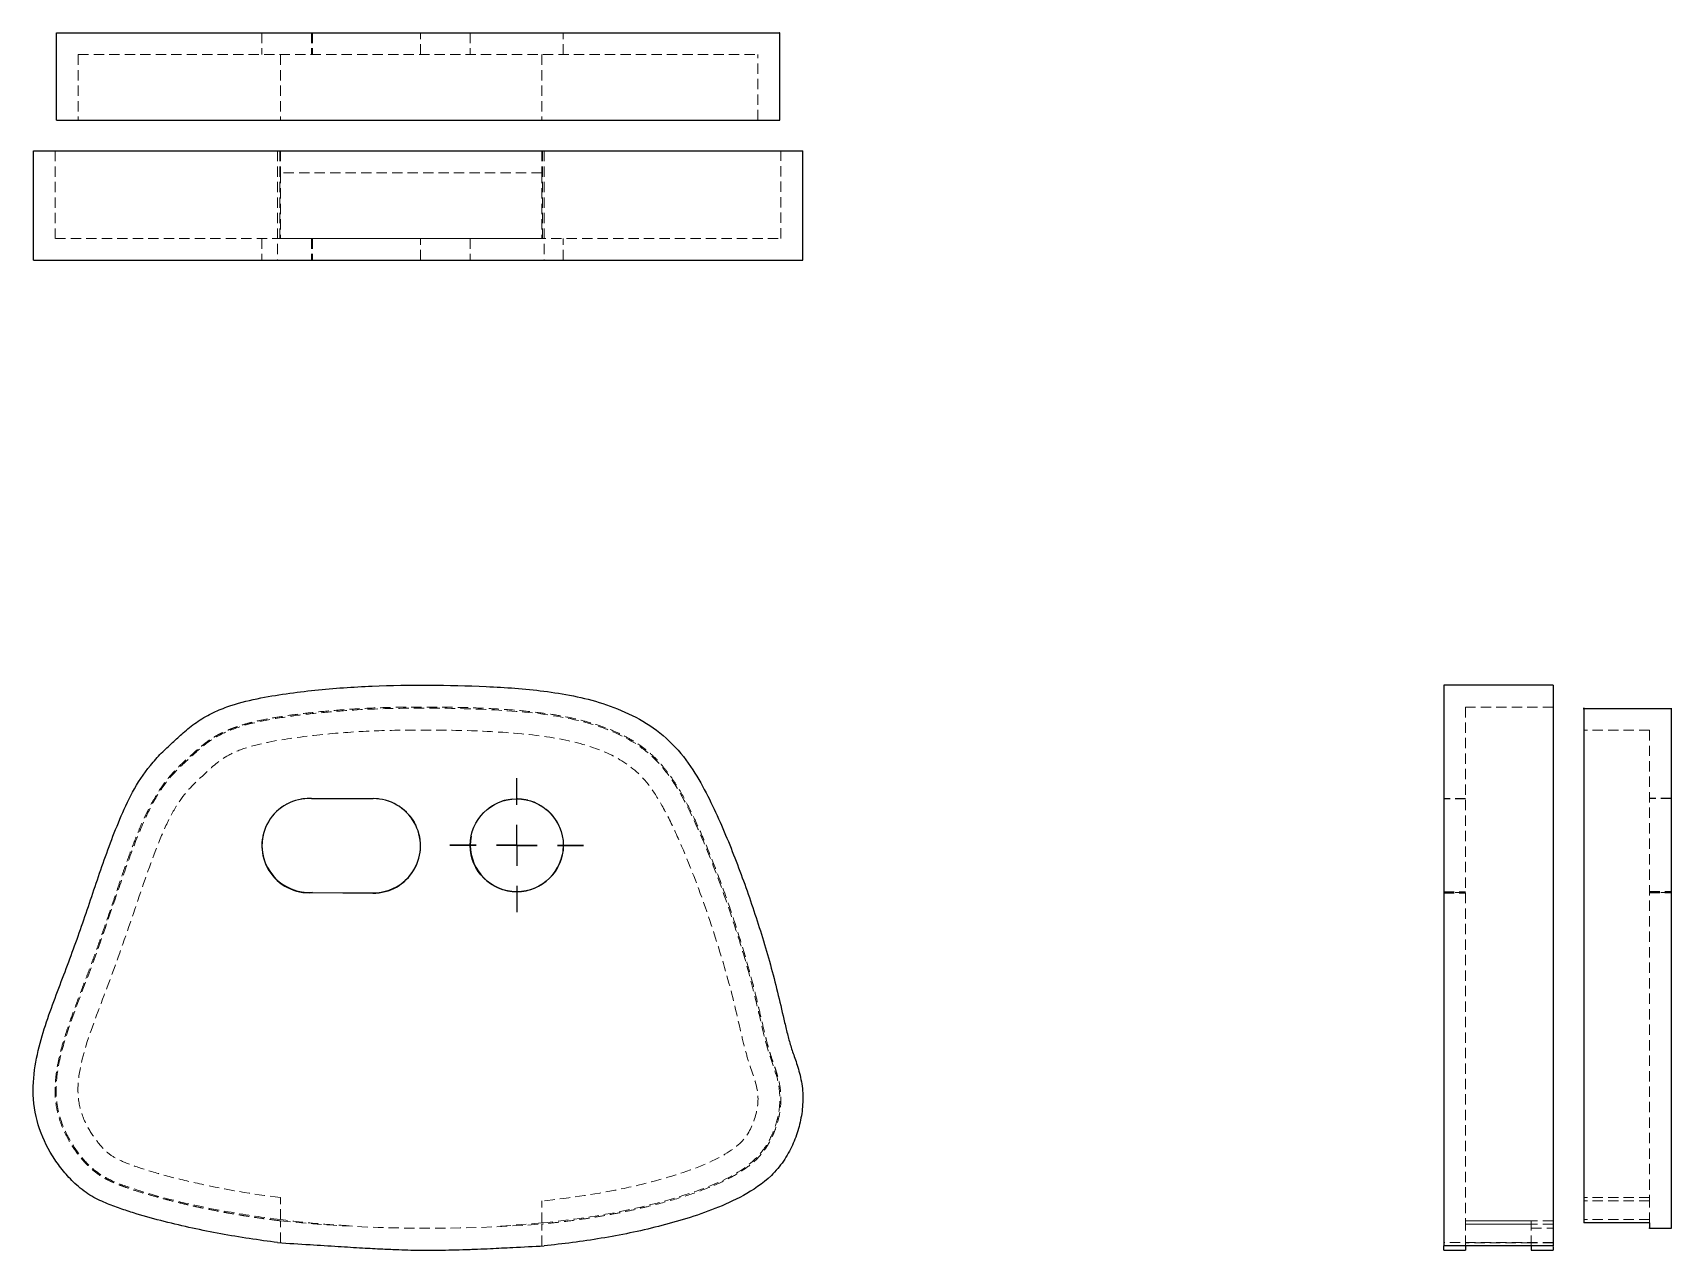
# Model space of a CAD drawing. Header units: millimetres. Extents: x 36 to 237, y 22 to 172.
import ezdxf

# ---------------------------------------------------------------- set-up
doc = ezdxf.new("R2010")
doc.units = ezdxf.units.MM
doc.linetypes.add('HIDDEN', pattern=[1.905, 1.27, -0.635])
doc.layers.add('10', color=7, linetype='Continuous')

# ---------------------------------------------------------------- blocks, each defined once
blk = doc.blocks.new('SW_CENTERMARKSYMBOL_0')
at = {"layer": '10', "color": 0}
for p, q in [((0, 5), (0, 8.22)), ((0, 0), (0, 2.5)), ((-5, 0), (-8.22, 0)), ((0, 0), (-2.5, 0)), ((0, 0), (0, -2.5)), ((0, 0), (2.5, 0)), ((5, 0), (8.22, 0)), ((0, -5), (0, -8.22))]:
    blk.add_line(p, q, dxfattribs=at)
blk = doc.blocks.new('SW_CENTERMARKSYMBOL_1')
at = {"layer": '10', "color": 0}
for p, q in [((0, 5), (0, 8.22)), ((0, 0), (0, 2.5)), ((-5, 0), (-8.22, 0)), ((0, 0), (-2.5, 0)), ((0, 0), (0, -2.5)), ((0, 0), (2.5, 0)), ((5, 0), (8.22, 0)), ((0, -5), (0, -8.22))]:
    blk.add_line(p, q, dxfattribs=at)

msp = doc.modelspace()

# ---------------------------------------------------------------- linework, layer by layer
at = {"color": 7, "linetype": 'Continuous', "lineweight": 25}
for p, q in [((38.46, 172.06), (38.46, 161.3)), ((127.43, 161.3), (127.43, 172.06)), ((35.61, 157.53), (35.61, 144.08)), ((130.27, 144.08), (130.27, 157.53)), ((222.53, 91.84), (209.08, 91.84)), ((237.06, 88.92), (226.3, 88.92)), ((69.83, 77.88), (77.43, 77.88)), ((69.95, 66.33), (77.38, 66.26)), ((69.96, 66.36), (77.39, 66.3)), ((234.37, 25.71), (226.3, 25.71)), ((234.37, 25.08), (237.06, 25.08)), ((222.53, 22.9), (209.08, 22.9)), ((209.08, 22.36), (211.76, 22.36)), ((219.84, 22.88), (211.76, 22.88)), ((222.53, 22.88), (219.84, 22.88)), ((219.84, 22.88), (219.84, 22.36)), ((219.84, 22.36), (222.53, 22.36)), ((222.53, 22.81), (222.53, 22.36))]:
    msp.add_line(p, q, dxfattribs=at)
at = {"color": 7, "linetype": 'HIDDEN', "lineweight": 18}
for p, q in [((63.75, 172.06), (63.75, 169.37)), ((69.84, 172.06), (69.84, 169.37)), ((69.96, 172.06), (69.96, 169.37)), ((83.25, 169.37), (83.25, 172.06)), ((89.37, 172.06), (89.37, 169.37)), ((100.81, 169.37), (100.81, 172.06)), ((41.13, 169.37), (41.13, 161.3)), ((66.01, 169.37), (66.01, 161.3)), ((98.16, 169.37), (98.16, 161.3)), ((124.75, 161.3), (124.75, 169.37)), ((38.3, 157.53), (38.3, 146.77)), ((65.68, 157.53), (65.68, 144.08)), ((65.93, 157.53), (65.93, 146.77)), ((66.01, 157.53), (66.01, 154.84)), ((98.16, 157.53), (98.16, 154.84)), ((98.25, 157.53), (98.25, 146.77)), ((98.45, 157.53), (98.45, 144.08)), ((127.56, 146.77), (127.56, 157.53)), ((66.01, 154.84), (66.01, 146.76)), ((98.16, 154.84), (66.01, 154.84)), ((98.16, 154.84), (98.16, 146.76)), ((63.74, 146.77), (63.74, 144.08)), ((69.83, 146.77), (69.83, 144.08)), ((69.95, 146.77), (69.95, 144.08)), ((83.24, 144.08), (83.24, 146.77)), ((89.37, 146.77), (89.37, 144.08)), ((100.8, 144.08), (100.8, 146.77)), ((222.53, 89.15), (211.77, 89.15)), ((234.37, 86.32), (226.3, 86.32)), ((69.84, 77.92), (77.44, 77.92)), ((211.77, 77.89), (209.08, 77.89)), ((211.77, 77.88), (209.08, 77.88)), ((211.77, 77.88), (209.08, 77.88)), ((211.77, 77.85), (209.08, 77.85)), ((237.06, 77.93), (234.37, 77.93)), ((237.06, 77.92), (234.37, 77.92)), ((237.06, 77.92), (234.37, 77.92)), ((237.06, 77.89), (234.37, 77.89)), ((209.08, 66.42), (211.77, 66.42)), ((211.77, 66.33), (209.08, 66.33)), ((209.08, 66.31), (211.77, 66.31)), ((209.08, 66.26), (211.77, 66.26)), ((234.37, 66.45), (237.06, 66.45)), ((237.06, 66.36), (234.37, 66.36)), ((234.37, 66.35), (237.06, 66.35)), ((234.37, 66.3), (237.06, 66.3)), ((66.01, 26.12), (66.01, 28.82)), ((98.16, 25.71), (98.16, 28.41)), ((234.37, 28.82), (226.3, 28.82)), ((234.37, 28.41), (226.3, 28.41)), ((234.37, 25.71), (234.37, 28.41)), ((65.93, 25.98), (66.01, 25.98)), ((66.01, 23.28), (66.01, 25.98)), ((98.16, 25.71), (93.04, 25.31)), ((98.16, 22.88), (98.16, 25.58)), ((98.16, 25.58), (98.25, 25.58)), ((219.84, 25.98), (211.76, 25.98)), ((219.84, 25.58), (211.76, 25.58)), ((211.76, 22.88), (211.76, 25.58)), ((222.53, 25.98), (211.77, 25.98)), ((222.53, 25.58), (211.77, 25.58)), ((219.84, 25.57), (219.84, 25.98)), ((222.53, 25.98), (219.84, 25.98)), ((222.53, 25.58), (219.84, 25.58)), ((219.84, 22.88), (219.84, 25.57)), ((219.84, 25.05), (222.53, 25.05)), ((234.37, 26.12), (226.3, 26.12)), ((222.53, 23.3), (209.08, 23.3)), ((219.84, 23.28), (211.76, 23.28)), ((222.53, 23.28), (219.84, 23.28))]:
    msp.add_line(p, q, dxfattribs=at)
at = {"color": 7, "linetype": 'HIDDEN', "lineweight": 18, "flags": 128}
msp.add_lwpolyline([(100.69, 71.02), (100.76, 71.39), (100.81, 72.17)], dxfattribs=at)
at = {"color": 7, "linetype": 'Continuous', "lineweight": 25}
msp.add_circle((95.08, 72.14), 5.72, dxfattribs=at)
for centre, radius, start, end in [((69.53, 72.1), 5.79, 86.9703, 274.2171), ((77.43, 72.07), 5.81, 269.4738, 90.0107), ((69.54, 72.14), 5.79, 168.7187, 274.2171), ((95.09, 72.17), 5.72, 168.7209, 348.3577), ((77.44, 72.11), 5.81, 269.4738, 348.3606)]:
    msp.add_arc(centre, radius, start, end, dxfattribs=at)
at = {"color": 7, "linetype": 'HIDDEN', "lineweight": 18}
for centre, radius, start, end in [((69.54, 72.14), 5.79, 86.9703, 168.7187), ((77.44, 72.11), 5.81, 348.3606, 90.0107), ((95.09, 72.17), 5.72, 0, 168.7209), ((84.36, 207.14), 182.09, 264.2175, 274.3466)]:
    msp.add_arc(centre, radius, start, end, dxfattribs=at)
at = {"color": 7, "linetype": 'Continuous', "lineweight": 25}
for points, knots in [([(38.49, 172.06), (38.51, 172.06), (38.55, 172.06), (38.93, 172.06), (39.5, 172.06), (40.21, 172.06), (41.24, 172.06), (42.56, 172.06), (44.31, 172.06), (45.78, 172.06), (47.17, 172.06), (48.17, 172.06), (49.17, 172.06), (50.19, 172.06), (51.43, 172.06), (52.78, 172.06), (54.13, 172.06), (55.34, 172.06), (56.56, 172.06), (57.9, 172.06), (59.36, 172.06), (60.92, 172.06), (62.53, 172.06), (65, 172.06), (68.3, 172.06), (72.45, 172.06), (77.34, 172.06), (82.96, 172.06), (88.89, 172.06), (93.55, 172.06), (96.94, 172.06), (99.48, 172.06), (101.99, 172.06), (104.5, 172.06), (106.96, 172.06), (108.96, 172.06), (110.49, 172.06), (111.6, 172.06), (112.63, 172.06), (113.57, 172.06), (114.42, 172.06), (114.93, 172.06), (115.18, 172.06)], [0, 0, 0, 0, 0.01182, 0.031988, 0.05221, 0.072489, 0.092735, 0.133709, 0.174679, 0.232946, 0.262084, 0.291218, 0.312824, 0.334419, 0.356667, 0.378899, 0.393776, 0.408664, 0.423741, 0.438786, 0.453772, 0.46878, 0.484321, 0.499869, 0.538077, 0.576325, 0.614565, 0.672706, 0.730853, 0.777583, 0.80102, 0.824453, 0.847883, 0.871302, 0.895516, 0.919707, 0.932711, 0.945713, 0.95922, 0.972732, 0.986336, 1, 1, 1, 1]), ([(115.18, 172.06), (115.57, 172.06), (116.36, 172.06), (117.74, 172.06), (119.31, 172.06), (121.01, 172.06), (122.56, 172.06), (123.91, 172.06), (124.89, 172.06), (125.61, 172.06), (126.22, 172.06), (126.87, 172.06), (127.27, 172.06), (127.48, 172.06), (127.42, 172.06), (127.41, 172.06)], [0, 0, 0, 0, 0.061904, 0.123829, 0.248432, 0.372118, 0.495805, 0.620161, 0.744536, 0.806409, 0.868222, 0.909712, 0.951179, 0.992285, 1, 1, 1, 1]), ([(38.49, 161.3), (38.51, 161.3), (38.56, 161.3), (38.95, 161.3), (39.53, 161.3), (40.25, 161.3), (41.3, 161.3), (42.64, 161.3), (44.37, 161.3), (45.82, 161.3), (47.16, 161.3), (48.13, 161.3), (49.1, 161.3), (50.08, 161.3), (51.26, 161.3), (52.55, 161.3), (53.87, 161.3), (55.08, 161.3), (56.29, 161.3), (57.59, 161.3), (59.04, 161.3), (60.59, 161.3), (62.2, 161.3), (64.59, 161.3), (67.74, 161.3), (71.65, 161.3), (76.25, 161.3), (81.54, 161.3), (87.67, 161.3), (92.87, 161.3), (97.15, 161.3), (99.87, 161.3), (102.09, 161.3), (103.83, 161.3), (105.55, 161.3), (107.09, 161.3), (108.43, 161.3), (109.61, 161.3), (110.73, 161.3), (111.77, 161.3), (112.72, 161.3), (113.58, 161.3), (114.36, 161.3), (115.35, 161.3), (116.47, 161.3), (118.1, 161.3), (119.91, 161.3), (121.85, 161.3), (123.57, 161.3), (124.74, 161.3), (125.61, 161.3), (126.34, 161.3), (127.15, 161.3), (127.42, 161.3), (127.43, 161.3), (127.43, 161.3)], [0, 0, 0, 0, 0.008805, 0.023799, 0.038833, 0.05391, 0.068963, 0.09941, 0.129854, 0.171141, 0.191788, 0.212432, 0.227878, 0.243317, 0.259171, 0.275009, 0.285922, 0.296844, 0.307893, 0.31892, 0.329916, 0.340928, 0.352386, 0.36385, 0.390213, 0.416604, 0.442991, 0.483098, 0.523211, 0.566317, 0.587968, 0.609612, 0.621577, 0.63354, 0.645675, 0.657806, 0.666808, 0.675806, 0.685044, 0.694282, 0.703299, 0.712319, 0.721557, 0.730797, 0.750507, 0.770227, 0.80997, 0.849338, 0.888702, 0.928242, 0.948025, 0.967785, 0.980844, 0.994099, 1, 1, 1, 1]), ([(35.64, 157.53), (35.65, 157.53), (35.68, 157.53), (35.79, 157.53), (35.87, 157.53), (35.97, 157.53), (36.09, 157.53), (36.22, 157.53), (36.42, 157.53), (36.72, 157.53), (37.17, 157.53), (37.73, 157.53), (38.4, 157.53), (39.04, 157.53), (39.56, 157.53), (39.94, 157.53), (40.28, 157.53), (40.59, 157.53), (40.87, 157.53), (41.11, 157.53), (41.57, 157.53), (42.25, 157.53), (43.16, 157.53), (43.85, 157.53), (44.41, 157.53), (44.78, 157.53), (45.16, 157.53), (45.55, 157.53), (45.95, 157.53), (46.44, 157.53), (47.03, 157.53), (47.76, 157.53), (48.5, 157.53), (49.26, 157.53), (50.01, 157.53), (50.8, 157.53), (51.67, 157.53), (52.67, 157.53), (53.7, 157.53), (54.65, 157.53), (55.5, 157.53), (56.32, 157.53), (57.17, 157.53), (58.08, 157.53), (59.06, 157.53), (60.1, 157.53), (61.2, 157.53), (62.39, 157.53), (63.68, 157.53), (65.11, 157.53), (66.66, 157.53), (68.3, 157.53), (69.89, 157.53), (71.42, 157.53), (72.88, 157.53), (74.4, 157.53), (75.98, 157.53), (77.61, 157.53), (79.27, 157.53), (80.96, 157.53), (82.69, 157.53), (84.95, 157.53), (87.65, 157.53), (90.7, 157.53), (93.22, 157.53), (95.27, 157.53), (96.51, 157.53), (97.31, 157.53), (97.71, 157.53), (98.1, 157.53), (98.48, 157.53), (98.86, 157.53), (100.07, 157.53), (102.03, 157.53), (104.67, 157.53), (106.9, 157.53), (108.75, 157.53), (110.27, 157.53), (111.66, 157.53), (112.78, 157.53), (113.66, 157.53), (114.37, 157.53), (115.05, 157.53), (115.72, 157.53), (116.37, 157.53), (117, 157.53), (117.66, 157.53), (118.37, 157.53), (119.13, 157.53), (119.91, 157.53), (120.66, 157.53), (121.36, 157.53), (122.02, 157.53), (122.72, 157.53), (123.48, 157.53), (124.27, 157.53), (125.02, 157.53), (125.66, 157.53), (126.19, 157.53), (126.62, 157.53), (127.03, 157.53), (127.46, 157.53), (127.81, 157.53), (128.1, 157.53), (128.27, 157.53), (128.43, 157.53), (128.6, 157.53), (128.81, 157.53), (129.06, 157.53), (129.32, 157.53), (129.59, 157.53), (129.81, 157.53), (129.98, 157.53), (130.13, 157.53), (130.22, 157.53), (130.28, 157.53), (130.26, 157.53), (130.25, 157.53)], [0, 0, 0, 0, 0.010641, 0.014203, 0.017849, 0.021581, 0.025401, 0.029313, 0.033316, 0.041268, 0.050734, 0.06172, 0.074231, 0.088144, 0.095531, 0.102346, 0.10859, 0.114262, 0.119362, 0.123892, 0.12785, 0.145504, 0.163157, 0.181067, 0.188217, 0.195258, 0.202191, 0.209019, 0.215742, 0.222361, 0.233162, 0.243266, 0.252698, 0.261487, 0.26967, 0.276229, 0.284121, 0.29336, 0.302672, 0.310572, 0.317075, 0.323045, 0.329226, 0.335645, 0.342323, 0.349283, 0.356541, 0.364114, 0.372565, 0.381742, 0.391652, 0.402301, 0.413056, 0.422168, 0.431459, 0.440932, 0.451053, 0.461376, 0.471903, 0.482636, 0.493576, 0.504725, 0.525546, 0.544834, 0.562599, 0.573493, 0.583731, 0.586305, 0.588834, 0.591318, 0.593758, 0.596153, 0.598505, 0.616898, 0.634042, 0.650032, 0.661337, 0.672115, 0.682432, 0.692366, 0.698491, 0.704789, 0.71128, 0.717984, 0.724917, 0.732094, 0.73953, 0.749358, 0.760118, 0.771822, 0.784478, 0.795914, 0.80703, 0.818188, 0.833602, 0.849103, 0.864696, 0.880387, 0.890663, 0.901078, 0.911633, 0.92233, 0.935425, 0.941481, 0.946244, 0.949715, 0.953689, 0.958862, 0.964033, 0.969205, 0.97438, 0.978314, 0.983287, 0.988579, 0.993298, 0.997899, 1, 1, 1, 1]), ([(35.64, 144.08), (35.65, 144.08), (35.67, 144.08), (35.92, 144.08), (36.24, 144.08), (36.54, 144.08), (36.74, 144.08), (36.97, 144.08), (37.23, 144.08), (37.52, 144.08), (37.85, 144.08), (38.26, 144.08), (38.79, 144.08), (39.38, 144.08), (39.94, 144.08), (40.42, 144.08), (40.8, 144.08), (41.1, 144.08), (41.33, 144.08), (41.51, 144.08), (41.69, 144.08), (41.88, 144.08), (42.06, 144.08), (42.24, 144.08), (42.42, 144.08), (42.87, 144.08), (43.44, 144.08), (44.11, 144.08), (44.61, 144.08), (45.11, 144.08), (45.69, 144.08), (46.46, 144.08), (47.49, 144.08), (48.71, 144.08), (49.86, 144.08), (50.98, 144.08), (52.08, 144.08), (53.28, 144.08), (54.44, 144.08), (55.53, 144.08), (56.66, 144.08), (57.91, 144.08), (59.27, 144.08), (60.76, 144.08), (62.09, 144.08), (63.24, 144.08), (64.17, 144.08), (65.16, 144.08), (66.2, 144.08), (67.3, 144.08), (68.45, 144.08), (69.66, 144.08), (70.92, 144.08), (72.21, 144.08), (73.52, 144.08), (74.86, 144.08), (76.22, 144.08), (78.25, 144.08), (81, 144.08), (84.11, 144.08), (86.89, 144.08), (89.24, 144.08), (91.46, 144.08), (93.54, 144.08), (95.48, 144.08), (97.26, 144.08), (99.1, 144.08), (101.07, 144.08), (103.18, 144.08), (105.21, 144.08), (107.25, 144.08), (109.26, 144.08), (111.21, 144.08), (112.85, 144.08), (114.22, 144.08), (115.42, 144.08), (116.56, 144.08), (117.44, 144.08), (118.12, 144.08), (118.65, 144.08), (119.18, 144.08), (119.72, 144.08), (120.27, 144.08), (120.87, 144.08), (121.51, 144.08), (122.18, 144.08), (122.82, 144.08), (123.45, 144.08), (124.05, 144.08), (124.64, 144.08), (125.2, 144.08), (125.83, 144.08), (126.52, 144.08), (127.1, 144.08), (127.53, 144.08), (127.82, 144.08), (128.11, 144.08), (128.38, 144.08), (128.67, 144.08), (129.05, 144.08), (129.51, 144.08), (129.91, 144.08), (130.16, 144.08), (130.29, 144.08), (130.26, 144.08), (130.25, 144.08)], [0, 0, 0, 0, 0.007805, 0.020054, 0.033312, 0.03739, 0.041899, 0.046842, 0.052219, 0.058031, 0.06428, 0.070965, 0.080938, 0.092619, 0.102748, 0.111327, 0.118418, 0.123926, 0.127852, 0.131411, 0.13497, 0.13853, 0.142089, 0.145648, 0.149207, 0.152766, 0.172342, 0.182234, 0.192062, 0.201167, 0.20955, 0.22292, 0.24032, 0.255856, 0.269664, 0.277707, 0.287657, 0.29912, 0.309113, 0.31707, 0.325494, 0.334347, 0.343698, 0.353602, 0.364106, 0.369784, 0.375795, 0.382141, 0.388823, 0.395844, 0.403206, 0.410908, 0.418966, 0.427164, 0.435504, 0.443988, 0.452615, 0.461387, 0.482645, 0.504725, 0.520493, 0.535397, 0.549437, 0.562619, 0.574947, 0.586424, 0.596474, 0.610145, 0.624197, 0.637485, 0.650061, 0.66501, 0.679057, 0.692372, 0.703212, 0.714621, 0.726698, 0.739529, 0.746265, 0.753445, 0.761073, 0.769153, 0.777689, 0.786683, 0.798237, 0.809833, 0.821472, 0.833157, 0.844889, 0.856672, 0.868506, 0.880395, 0.898484, 0.916983, 0.924365, 0.933688, 0.942265, 0.948309, 0.955815, 0.96341, 0.972037, 0.981009, 0.989671, 0.997899, 1, 1, 1, 1]), ([(65.68, 23.3), (63.39, 23.59), (59.82, 24.13), (55.2, 25.05), (51.74, 25.86), (48.86, 26.65), (46.53, 27.4), (44.78, 28.04), (42.86, 28.89), (40.86, 30.35), (39.48, 31.87), (37.83, 34.05), (36.22, 37.17), (35.42, 41.48), (35.86, 45.58), (37.13, 50.37), (39.27, 55.85), (41.6, 62.15), (43.39, 67.61), (44.94, 72.01), (46.23, 75.34), (47.74, 78.69), (49.54, 81.48), (51.37, 83.51), (52.77, 84.8), (54.01, 85.95), (55.66, 87.3), (57.54, 88.41), (60.1, 89.46), (63.15, 90.22), (66.75, 90.82), (71.43, 91.37), (77.31, 91.79), (84.31, 91.87), (91.33, 91.73), (98.39, 91.23), (104.47, 90.14), (109.31, 88.22), (112.76, 86.13), (115.72, 83.09), (117.78, 79.8), (119.38, 76.61), (121.26, 72.34), (123.31, 66.96), (125.11, 61.5), (126.41, 57.05), (127.26, 53.68), (127.9, 50.9), (128.41, 48.74), (128.8, 47.3), (129.34, 45.83), (129.96, 43.93), (130.33, 41.7), (130.22, 39.4), (129.77, 37.29), (129.04, 35.26), (127.95, 33.28), (125.91, 30.9), (122.93, 28.96), (119.46, 27.42), (115.99, 26.22), (111.35, 24.93), (105.49, 23.73), (100.73, 23.13), (98.45, 22.9)], [0.03946154, 0.03946154, 0.03946154, 0.03946154, 0.04197568, 0.04323276, 0.04448983, 0.0457469, 0.04637544, 0.04700397, 0.04763251, 0.04826105, 0.04888958, 0.04951812, 0.05077519, 0.05203226, 0.05328934, 0.05454641, 0.05706055, 0.0595747, 0.06208884, 0.06334592, 0.06460299, 0.06586006, 0.06711713, 0.06774567, 0.0683742, 0.06900274, 0.06963128, 0.07025981, 0.07088835, 0.07214542, 0.07340249, 0.07465957, 0.07717371, 0.07968786, 0.082202, 0.08471615, 0.08723029, 0.08848736, 0.08974444, 0.09100151, 0.09225858, 0.09351565, 0.09477273, 0.09728687, 0.09980101, 0.10105809, 0.10231516, 0.10357223, 0.10420077, 0.1048293, 0.10545784, 0.10608638, 0.10671491, 0.10734345, 0.10797199, 0.10860052, 0.10922906, 0.10985759, 0.11111467, 0.11237174, 0.11362881, 0.11488588, 0.11740003, 0.11991417, 0.11991417, 0.11991417, 0.11991417]), ([(209.08, 91.83), (209.08, 91.84), (209.08, 91.84), (209.08, 91.81), (209.08, 91.76), (209.08, 91.67), (209.08, 91.56), (209.08, 91.41), (209.08, 91.24), (209.08, 91.02), (209.08, 90.71), (209.08, 90.27), (209.08, 89.72), (209.08, 89.03), (209.08, 88.16), (209.08, 87.07), (209.08, 85.89), (209.08, 84.61), (209.08, 83.26), (209.08, 81.71), (209.08, 80.3), (209.08, 79.07), (209.08, 78.06), (209.08, 76.98), (209.08, 75.82), (209.08, 74.59), (209.08, 73.18), (209.08, 71.61), (209.08, 69.9), (209.08, 68.18), (209.08, 66.45), (209.08, 64.69), (209.08, 62.93), (209.08, 61.14), (209.08, 59.03), (209.08, 56.57), (209.08, 54.33), (209.08, 52.53), (209.08, 51.23), (209.08, 50), (209.08, 48.87), (209.08, 47.79), (209.08, 46.6), (209.08, 45.35), (209.08, 44.03), (209.08, 42.69), (209.08, 41.2), (209.08, 39.53), (209.08, 37.69), (209.08, 35.88), (209.08, 34.19), (209.08, 32.68), (209.08, 31.58), (209.08, 30.78), (209.08, 30.22), (209.08, 29.66), (209.08, 29.13), (209.08, 28.6), (209.08, 27.91), (209.08, 27.08), (209.08, 26.18), (209.08, 25.58), (209.08, 25.2), (209.08, 25.03), (209.08, 24.87), (209.08, 24.71), (209.08, 24.55), (209.08, 24.21), (209.08, 23.76), (209.08, 23.26), (209.08, 23.02), (209.08, 22.9)], [0, 0, 0, 0, 0.005662, 0.026584, 0.046359, 0.064988, 0.082479, 0.098835, 0.114064, 0.127398, 0.145538, 0.164182, 0.181814, 0.1985, 0.218335, 0.236974, 0.254641, 0.269023, 0.28416, 0.300185, 0.31721, 0.326147, 0.335674, 0.345795, 0.356517, 0.367843, 0.379776, 0.395107, 0.410492, 0.425936, 0.441439, 0.457006, 0.47264, 0.488342, 0.504117, 0.528118, 0.552663, 0.562458, 0.574829, 0.586209, 0.594228, 0.604188, 0.614264, 0.625711, 0.637617, 0.649108, 0.660026, 0.675092, 0.691065, 0.707266, 0.722787, 0.737939, 0.753055, 0.760516, 0.76842, 0.776798, 0.785677, 0.79508, 0.805026, 0.826609, 0.85053, 0.876866, 0.882842, 0.888867, 0.89494, 0.901062, 0.907234, 0.913456, 0.943473, 0.971258, 1, 1, 1, 1]), ([(222.53, 91.84), (222.53, 91.84), (222.53, 91.84), (222.53, 91.8), (222.53, 91.71), (222.53, 91.58), (222.53, 91.43), (222.53, 91.31), (222.53, 91.23), (222.53, 91.18), (222.53, 91.14), (222.53, 91.09), (222.53, 91.04), (222.53, 90.87), (222.53, 90.54), (222.53, 89.9), (222.53, 89.17), (222.53, 88.39), (222.53, 87.61), (222.53, 86.75), (222.53, 85.92), (222.53, 85.14), (222.53, 84.43), (222.53, 83.67), (222.53, 82.84), (222.53, 81.96), (222.53, 81.01), (222.53, 79.91), (222.53, 78.61), (222.53, 77.09), (222.53, 75.42), (222.53, 73.68), (222.53, 71.97), (222.53, 70.32), (222.53, 68.46), (222.53, 66.38), (222.53, 64.06), (222.53, 61.71), (222.53, 59.62), (222.53, 57.78), (222.53, 56.19), (222.53, 54.57), (222.53, 52.81), (222.53, 51.28), (222.53, 50.06), (222.53, 49.32), (222.53, 48.7), (222.53, 48.06), (222.53, 47.33), (222.53, 46.55), (222.53, 45.78), (222.53, 45.08), (222.53, 44.37), (222.53, 43.64), (222.53, 42.86), (222.53, 42.1), (222.53, 41.01), (222.53, 39.53), (222.53, 37.69), (222.53, 35.88), (222.53, 34.52), (222.53, 33.58), (222.53, 32.99), (222.53, 32.43), (222.53, 31.89), (222.53, 31.12), (222.53, 30.16), (222.53, 29.07), (222.53, 28.11), (222.53, 27.25), (222.53, 26.69), (222.53, 26.32), (222.53, 26.12), (222.53, 25.93), (222.53, 25.74), (222.53, 25.56), (222.53, 25.05), (222.53, 24.29), (222.53, 23.46), (222.53, 23.09), (222.53, 22.9)], [0, 0, 0, 0, 0.0056619, 0.0332881, 0.0588818, 0.0824529, 0.0969083, 0.1104929, 0.1139076, 0.1172631, 0.1205594, 0.1237968, 0.1269752, 0.130095, 0.1545, 0.1772486, 0.1984649, 0.2134649, 0.2277657, 0.2414559, 0.2546368, 0.262764, 0.2711205, 0.2797336, 0.2886281, 0.2978269, 0.3073505, 0.3172172, 0.3302581, 0.344535, 0.360064, 0.3768573, 0.3920311, 0.406781, 0.4215861, 0.4420379, 0.4626058, 0.4832962, 0.5041156, 0.5177509, 0.5315698, 0.5455748, 0.5597682, 0.577144, 0.5851789, 0.5914989, 0.5961043, 0.6013772, 0.6082412, 0.6151029, 0.6219654, 0.6288321, 0.6340518, 0.6406506, 0.6476719, 0.6539339, 0.6600389, 0.6750822, 0.6910759, 0.7072605, 0.7227759, 0.7288679, 0.7349235, 0.7409641, 0.7470113, 0.7530867, 0.7684296, 0.7856716, 0.8050135, 0.8229901, 0.8426111, 0.8480283, 0.8535623, 0.8592139, 0.8649836, 0.870872, 0.8768798, 0.9158148, 0.9568192, 1, 1, 1, 1]), ([(226.3, 88.89), (226.3, 88.94), (226.3, 89.07), (226.3, 89), (226.3, 88.8), (226.3, 88.43), (226.3, 88.06), (226.3, 87.63), (226.3, 87.2), (226.3, 86.66), (226.3, 86.04), (226.3, 85.39), (226.3, 84.72), (226.3, 83.94), (226.3, 83.05), (226.3, 82.08), (226.3, 81.03), (226.3, 79.91), (226.3, 78.29), (226.3, 76.15), (226.3, 72.57), (226.3, 68.01), (226.3, 62.45), (226.3, 56.84), (226.3, 52.07), (226.3, 48.24), (226.3, 45.73), (226.3, 43.59), (226.3, 41.97), (226.3, 40.66), (226.3, 39.67), (226.3, 38.68), (226.3, 37.46), (226.3, 36.04), (226.3, 34.55), (226.3, 33.27), (226.3, 32.14), (226.3, 31.16), (226.3, 30.29), (226.3, 29.53), (226.3, 28.65), (226.3, 27.72), (226.3, 26.86), (226.3, 26.18), (226.3, 25.86), (226.3, 25.71)], [0, 0, 0, 0, 0.0307405, 0.0821186, 0.137329, 0.1650608, 0.1927829, 0.2081079, 0.2234302, 0.2389727, 0.254511, 0.2660402, 0.2775658, 0.2893981, 0.3012297, 0.3127797, 0.3243322, 0.336164, 0.3479998, 0.373244, 0.3985018, 0.4494062, 0.4998289, 0.5502476, 0.6008908, 0.6262298, 0.6515393, 0.6682653, 0.6852421, 0.6936525, 0.7020604, 0.7107998, 0.7195439, 0.73457, 0.7500415, 0.7645789, 0.7795169, 0.7978299, 0.8161718, 0.8349474, 0.8537264, 0.8900998, 0.92648, 0.9632385, 1, 1, 1, 1]), ([(237.06, 88.9), (237.06, 88.95), (237.06, 89.08), (237.06, 88.97), (237.06, 88.75), (237.06, 88.44), (237.06, 88.12), (237.06, 87.66), (237.06, 87.03), (237.06, 86.14), (237.06, 85.13), (237.06, 84.12), (237.06, 83.21), (237.06, 82.18), (237.06, 81.04), (237.06, 79.82), (237.06, 78.97), (237.06, 78.54)], [0, 0, 0, 0, 0.122644, 0.278514, 0.403781, 0.466607, 0.529422, 0.592231, 0.655008, 0.719918, 0.784763, 0.819622, 0.854475, 0.890685, 0.926904, 0.963371, 1, 1, 1, 1]), ([(237.06, 78.54), (237.06, 77.82), (237.06, 76.37), (237.06, 73.37), (237.06, 69.56), (237.06, 64.91), (237.06, 60.22), (237.06, 55.46), (237.06, 51.44), (237.06, 48.23), (237.06, 46.12), (237.06, 44.3), (237.06, 42.71), (237.06, 41.01), (237.06, 39.22), (237.06, 37.45), (237.06, 35.72), (237.06, 34.25), (237.06, 33.03), (237.06, 31.92), (237.06, 30.91), (237.06, 30), (237.06, 29.2), (237.06, 28.34), (237.06, 27.48), (237.06, 26.7), (237.06, 26.09), (237.06, 25.59), (237.06, 25.21), (237.06, 25.05), (237.06, 25), (237.06, 25.08), (237.06, 25.08)], [0, 0, 0, 0, 0.0266, 0.053209, 0.10675, 0.159898, 0.213046, 0.266481, 0.319924, 0.346511, 0.373072, 0.3909, 0.408718, 0.426381, 0.445955, 0.466182, 0.485733, 0.505977, 0.523656, 0.541761, 0.56727, 0.592824, 0.61896, 0.645098, 0.688688, 0.732329, 0.775995, 0.819619, 0.879167, 0.938742, 0.998301, 1, 1, 1, 1]), ([(234.37, 25.71), (234.37, 25.55), (234.37, 25.24), (234.37, 25.06), (234.37, 25.01), (234.37, 25.08), (234.37, 25.09)], [0, 0, 0, 0, 0.313178, 0.62638, 0.941292, 1, 1, 1, 1]), ([(65.68, 23.3), (67.01, 23.21), (69.49, 23.05), (72.97, 22.83), (75.95, 22.65), (78.43, 22.52), (80.41, 22.43), (82.05, 22.37), (83.55, 22.36), (85.1, 22.36), (86.74, 22.39), (88.47, 22.43), (90.18, 22.49), (92.23, 22.58), (94.96, 22.72), (97.16, 22.83), (98.45, 22.9)], [0, 0, 0, 0, 0.12148, 0.227701, 0.318663, 0.394368, 0.454821, 0.500029, 0.54471, 0.592033, 0.642005, 0.694632, 0.74992, 0.798518, 0.881878, 1, 1, 1, 1]), ([(209.08, 22.37), (209.08, 22.37), (209.08, 22.38), (209.08, 22.42), (209.08, 22.44), (209.08, 22.45), (209.08, 22.46), (209.08, 22.47), (209.08, 22.48), (209.08, 22.5), (209.08, 22.53), (209.08, 22.57), (209.08, 22.63), (209.08, 22.71), (209.08, 22.8), (209.08, 22.86), (209.08, 22.9)], [0, 0, 0, 0, 0.13637, 0.287801, 0.308333, 0.329027, 0.349883, 0.370902, 0.392084, 0.413428, 0.460231, 0.527417, 0.614986, 0.72294, 0.851278, 1, 1, 1, 1]), ([(211.76, 22.88), (211.76, 22.85), (211.76, 22.78), (211.76, 22.7), (211.76, 22.63), (211.76, 22.57), (211.76, 22.53), (211.76, 22.5), (211.76, 22.48), (211.76, 22.46), (211.76, 22.44), (211.76, 22.43), (211.76, 22.41), (211.76, 22.4), (211.76, 22.39), (211.76, 22.37), (211.76, 22.37), (211.76, 22.36), (211.76, 22.36), (211.76, 22.36)], [0, 0, 0, 0, 0.145922, 0.272645, 0.380169, 0.463801, 0.530441, 0.580089, 0.608708, 0.648989, 0.688688, 0.727808, 0.766348, 0.804309, 0.854242, 0.903137, 0.950996, 0.997819, 1, 1, 1, 1])]:
    msp.add_open_spline(points, degree=3, knots=knots, dxfattribs=at)
at = {"color": 7, "linetype": 'HIDDEN', "lineweight": 18}
for points, knots in [([(41.17, 169.37), (41.16, 169.37), (41.16, 169.37), (41.43, 169.37), (41.86, 169.37), (42.5, 169.37), (43.33, 169.37), (44.93, 169.37), (46.99, 169.37), (48.89, 169.37), (50.35, 169.37), (51.21, 169.37), (52.05, 169.37), (52.87, 169.37), (53.77, 169.37), (54.73, 169.37), (56.04, 169.37), (57.32, 169.37), (58.58, 169.37), (59.46, 169.37), (60.41, 169.37), (61.72, 169.37), (63.41, 169.37), (65.45, 169.37), (67.87, 169.37), (70.66, 169.37), (73.97, 169.37), (77.41, 169.37), (82.2, 169.37), (87.7, 169.37), (92.95, 169.37), (96.76, 169.37), (99.7, 169.37), (102.2, 169.37), (104.25, 169.37), (105.96, 169.37), (107.46, 169.37), (108.74, 169.37), (109.65, 169.37), (110.47, 169.37), (111.47, 169.37), (112.69, 169.37), (114.06, 169.37), (115.36, 169.37), (116.76, 169.37), (118.26, 169.37), (119.76, 169.37), (121.09, 169.37), (122.03, 169.37), (122.71, 169.37), (123.19, 169.37), (123.75, 169.37), (124.28, 169.37), (124.64, 169.37), (124.8, 169.37), (124.75, 169.37), (124.75, 169.37)], [0, 0, 0, 0, 0.005808, 0.018708, 0.031649, 0.044586, 0.064417, 0.084252, 0.138999, 0.193769, 0.212625, 0.231478, 0.244227, 0.25698, 0.269694, 0.279574, 0.289459, 0.309503, 0.316839, 0.32417, 0.3318, 0.339436, 0.354198, 0.368999, 0.383799, 0.406383, 0.42897, 0.45444, 0.479911, 0.530987, 0.571572, 0.591947, 0.612315, 0.634867, 0.646278, 0.657686, 0.673696, 0.681901, 0.690102, 0.698133, 0.706167, 0.722668, 0.745174, 0.767724, 0.790273, 0.824575, 0.858879, 0.89184, 0.924802, 0.941273, 0.957738, 0.968755, 0.979776, 0.99076, 0.999852, 1, 1, 1, 1]), ([(38.34, 146.77), (38.35, 146.77), (38.39, 146.77), (38.88, 146.77), (39.55, 146.77), (40.41, 146.77), (41.36, 146.77), (42.38, 146.77), (43.31, 146.77), (44.15, 146.77), (44.96, 146.77), (45.8, 146.77), (46.45, 146.77), (46.94, 146.77), (47.24, 146.77), (47.55, 146.77), (47.85, 146.77), (48.15, 146.77), (48.45, 146.77), (48.98, 146.77), (49.76, 146.77), (50.89, 146.77), (51.88, 146.77), (52.72, 146.77), (53.4, 146.77), (54.19, 146.77), (55.06, 146.77), (55.91, 146.77), (56.63, 146.77), (57.25, 146.77), (57.87, 146.77), (58.53, 146.77), (59.26, 146.77), (60.04, 146.77), (60.88, 146.77), (61.77, 146.77), (62.72, 146.77), (63.99, 146.77), (65.66, 146.77), (67.78, 146.77), (69.62, 146.77), (71.07, 146.77), (72.03, 146.77), (72.98, 146.77), (73.94, 146.77), (75.17, 146.77), (76.7, 146.77), (78.53, 146.77), (80.41, 146.77), (82.34, 146.77), (84.65, 146.77), (87.24, 146.77), (90.04, 146.77), (92.08, 146.77), (93.43, 146.77), (94.15, 146.77), (94.85, 146.77), (95.53, 146.77), (96.19, 146.77), (96.84, 146.77), (97.47, 146.77), (98.79, 146.77), (100.75, 146.77), (103.25, 146.77), (105.36, 146.77), (107.1, 146.77), (108.53, 146.77), (109.83, 146.77), (110.86, 146.77), (111.68, 146.77), (112.34, 146.77), (112.98, 146.77), (113.6, 146.77), (114.21, 146.77), (114.8, 146.77), (115.41, 146.77), (116.05, 146.77), (116.74, 146.77), (117.45, 146.77), (118.13, 146.77), (118.77, 146.77), (119.36, 146.77), (120, 146.77), (120.69, 146.77), (121.43, 146.77), (122.15, 146.77), (122.99, 146.77), (123.59, 146.77), (123.98, 146.77), (124.07, 146.77), (124.17, 146.77), (124.26, 146.77), (124.35, 146.77), (124.45, 146.77), (124.54, 146.77), (124.62, 146.77), (124.72, 146.77), (124.84, 146.77), (125, 146.77), (125.2, 146.77), (125.41, 146.77), (125.61, 146.77), (125.76, 146.77), (125.89, 146.77), (126.02, 146.77), (126.13, 146.77), (126.23, 146.77), (126.33, 146.77), (126.47, 146.77), (126.66, 146.77), (126.86, 146.77), (127.04, 146.77), (127.18, 146.77), (127.41, 146.77), (127.58, 146.77), (127.55, 146.77), (127.55, 146.77)], [0, 0, 0, 0, 0.011565, 0.02931, 0.046524, 0.061356, 0.08112, 0.101307, 0.11883, 0.134881, 0.152095, 0.16931, 0.187093, 0.193321, 0.199379, 0.205269, 0.21099, 0.216545, 0.221933, 0.227154, 0.244416, 0.259733, 0.273237, 0.279054, 0.285575, 0.292813, 0.301299, 0.30924, 0.31552, 0.320147, 0.324988, 0.330078, 0.335437, 0.341082, 0.347028, 0.353286, 0.359869, 0.366785, 0.379484, 0.39384, 0.409868, 0.41677, 0.423002, 0.429336, 0.435772, 0.44231, 0.454243, 0.466507, 0.479104, 0.492037, 0.505307, 0.52535, 0.544104, 0.561577, 0.566482, 0.571277, 0.575961, 0.580536, 0.585001, 0.589357, 0.593604, 0.597742, 0.616205, 0.633326, 0.649193, 0.660334, 0.670885, 0.680911, 0.690488, 0.696402, 0.702524, 0.708881, 0.715493, 0.72238, 0.72956, 0.737049, 0.746465, 0.756823, 0.768131, 0.780397, 0.791121, 0.801562, 0.812157, 0.826978, 0.842096, 0.857515, 0.87324, 0.898557, 0.901059, 0.903564, 0.906071, 0.908582, 0.911095, 0.913612, 0.916131, 0.918654, 0.920967, 0.924346, 0.929101, 0.935231, 0.942357, 0.947895, 0.951832, 0.955406, 0.958616, 0.961463, 0.963947, 0.965298, 0.968127, 0.972305, 0.976974, 0.98061, 0.983864, 0.986738, 0.998426, 1, 1, 1, 1]), ([(66.01, 146.76), (67.5, 146.76), (70.13, 146.76), (73.53, 146.76), (76.67, 146.76), (79.69, 146.76), (82.94, 146.76), (86.07, 146.76), (88.85, 146.76), (91.64, 146.76), (94.59, 146.76), (96.87, 146.76), (98.16, 146.76)], [0, 0, 0, 0, 0.139448, 0.245335, 0.317662, 0.432283, 0.527865, 0.619921, 0.724125, 0.787684, 0.879642, 1, 1, 1, 1]), ([(65.93, 25.98), (65.56, 26.03), (64.82, 26.12), (63.72, 26.27), (62.62, 26.43), (61.54, 26.6), (60.47, 26.78), (59.41, 26.96), (58.37, 27.16), (57.33, 27.36), (56.31, 27.57), (55.3, 27.79), (54.3, 28.02), (53.32, 28.25), (52.34, 28.5), (51.38, 28.75), (50.27, 29.06), (49.05, 29.41), (47.78, 29.82), (46.65, 30.21), (45.67, 30.59), (44.89, 30.94), (44.27, 31.27), (43.75, 31.6), (43.24, 31.97), (42.75, 32.39), (42.26, 32.84), (41.8, 33.34), (41.34, 33.87), (40.9, 34.45), (40.34, 35.26), (39.72, 36.3), (39.13, 37.59), (38.69, 38.9), (38.41, 40.24), (38.28, 41.64), (38.33, 43.13), (38.53, 44.76), (38.91, 46.54), (39.4, 48.31), (40.03, 50.21), (40.81, 52.37), (41.6, 54.46), (42.29, 56.27), (42.79, 57.62), (43.26, 58.91), (43.71, 60.15), (44.18, 61.5), (44.69, 62.98), (45.24, 64.6), (45.8, 66.23), (46.32, 67.8), (46.82, 69.27), (47.31, 70.63), (47.79, 71.92), (48.27, 73.15), (48.79, 74.43), (49.37, 75.74), (50.03, 77.06), (50.71, 78.26), (51.4, 79.33), (52.21, 80.42), (53.26, 81.57), (54.33, 82.59), (55.25, 83.41), (55.86, 83.96), (56.4, 84.41), (56.85, 84.77), (57.3, 85.11), (57.79, 85.42), (58.38, 85.75), (59.01, 86.06), (59.68, 86.36), (60.4, 86.63), (61.17, 86.89), (61.97, 87.13), (62.83, 87.35), (64.07, 87.62), (65.8, 87.94), (68.08, 88.27), (70.75, 88.57), (73.78, 88.84), (77.13, 89.03), (80.66, 89.14), (84.39, 89.16), (88.16, 89.11), (91.78, 88.98), (95.05, 88.76), (97.9, 88.47), (100.39, 88.1), (102.58, 87.65), (104.59, 87.1), (106.45, 86.45), (108.13, 85.71), (109.65, 84.86), (110.91, 83.98), (111.96, 83.05), (112.87, 82.1), (113.74, 81.02), (114.58, 79.82), (115.35, 78.54), (116.08, 77.17), (116.8, 75.72), (117.54, 74.11), (118.9, 70.96), (120.75, 66.15), (122.4, 61.15), (123.48, 57.47), (124.08, 55.29), (124.53, 53.49), (124.96, 51.66), (125.32, 50.11), (125.7, 48.53), (125.98, 47.44), (126.21, 46.62), (126.49, 45.81), (126.74, 45.08), (127, 44.33), (127.16, 43.79), (127.41, 42.88), (127.61, 41.56), (127.56, 40), (127.32, 38.66), (127, 37.52), (126.6, 36.5), (126.16, 35.61), (125.69, 34.86), (125.16, 34.16), (124.31, 33.24), (122.92, 32.15), (120.85, 30.97), (118.3, 29.86), (115.27, 28.81), (112.48, 28.04), (110.09, 27.46), (108.23, 27.06), (106.33, 26.69), (104.38, 26.36), (102.38, 26.06), (100.33, 25.8), (98.95, 25.65), (98.25, 25.58)], [0, 0, 0, 0, 0.005096, 0.010143, 0.015142, 0.020094, 0.024998, 0.029855, 0.034665, 0.03943, 0.04415, 0.048824, 0.053454, 0.05804, 0.062582, 0.067082, 0.071539, 0.078235, 0.084277, 0.089669, 0.094419, 0.098535, 0.101264, 0.104038, 0.106871, 0.109775, 0.112763, 0.115843, 0.119026, 0.122321, 0.125735, 0.132344, 0.138724, 0.14495, 0.151099, 0.157253, 0.163923, 0.171326, 0.17952, 0.188549, 0.196306, 0.206692, 0.219712, 0.226504, 0.233013, 0.239238, 0.24518, 0.250839, 0.258626, 0.266414, 0.274201, 0.281988, 0.288801, 0.295324, 0.30156, 0.307509, 0.313173, 0.320332, 0.327008, 0.333216, 0.338976, 0.344311, 0.351498, 0.360162, 0.364429, 0.368145, 0.371311, 0.373928, 0.375999, 0.378898, 0.381929, 0.385101, 0.388422, 0.391901, 0.395544, 0.399356, 0.403341, 0.407505, 0.416661, 0.427083, 0.438781, 0.453157, 0.468324, 0.484296, 0.501081, 0.519017, 0.535394, 0.550224, 0.563523, 0.574271, 0.584347, 0.593787, 0.602634, 0.610937, 0.61876, 0.626176, 0.631807, 0.637727, 0.64398, 0.650603, 0.657626, 0.664266, 0.671596, 0.679624, 0.688354, 0.718067, 0.749622, 0.75978, 0.770005, 0.780302, 0.784939, 0.795624, 0.801867, 0.806958, 0.810899, 0.813393, 0.818567, 0.82148, 0.824055, 0.826295, 0.83419, 0.842099, 0.847363, 0.852672, 0.85808, 0.862168, 0.866171, 0.870124, 0.874063, 0.883157, 0.893877, 0.906404, 0.920851, 0.93729, 0.945676, 0.954245, 0.963003, 0.971953, 0.9811, 0.990448, 1, 1, 1, 1]), ([(66.01, 26.12), (63.9, 26.38), (58.09, 27.24), (51.6, 28.74), (47.01, 30.2), (44.62, 31.13), (42.63, 32.53), (41.12, 34.28), (39.39, 36.98), (38.27, 40.67), (38.55, 44.76), (40, 50.13), (42.92, 57.26), (45.56, 65.2), (47.66, 71.24), (49.24, 75.28), (51, 78.69), (52.93, 81.11), (54.42, 82.48), (55.35, 83.33), (56.42, 84.31), (58.17, 85.64), (61.16, 86.85), (64.52, 87.61), (68.15, 88.16), (71.7, 88.53), (76.17, 88.88), (81.77, 89.05), (90.18, 88.98), (98.84, 88.38), (104.56, 87.13), (108.27, 85.54), (110.7, 84.06), (112.96, 81.95), (115.59, 78.19), (118.84, 71.07), (121.83, 62.61), (123.64, 56.49), (124.61, 52.61), (125.34, 49.43), (125.95, 46.94), (126.58, 45.12), (127.37, 42.91), (127.53, 40.01), (126.9, 37.48), (125.89, 35.19), (123.38, 32.29), (118.2, 29.75), (109.11, 27.16), (101.79, 26.07), (98.16, 25.71)], [0.8581809, 0.8581809, 0.8581809, 0.8581809, 0.875, 0.90625, 0.921875, 0.9375, 0.953125, 0.96875, 0.984375, 1, 1.015625, 1.03125, 1.0625, 1.09375, 1.109375, 1.125, 1.140625, 1.15625, 1.171875, 1.1796875, 1.1875, 1.203125, 1.21875, 1.234375, 1.25, 1.265625, 1.28125, 1.3125, 1.34375, 1.375, 1.40625, 1.421875, 1.4375, 1.453125, 1.46875, 1.5, 1.53125, 1.546875, 1.5625, 1.578125, 1.59375, 1.609375, 1.625, 1.640625, 1.65625, 1.671875, 1.6875, 1.71875, 1.75, 1.7780491, 1.7780491, 1.7780491, 1.7780491]), ([(211.77, 89.15), (211.77, 89.15), (211.77, 89.15), (211.77, 89.12), (211.77, 89.05), (211.77, 88.95), (211.77, 88.86), (211.77, 88.81), (211.77, 88.76), (211.77, 88.7), (211.77, 88.64), (211.77, 88.57), (211.77, 88.5), (211.77, 88.34), (211.77, 88.04), (211.77, 87.49), (211.77, 86.86), (211.77, 86.18), (211.77, 85.49), (211.77, 84.74), (211.77, 84), (211.77, 83.3), (211.77, 82.66), (211.77, 81.96), (211.77, 81.19), (211.77, 80.36), (211.77, 79.46), (211.77, 78.43), (211.77, 77.23), (211.77, 75.85), (211.77, 74.31), (211.77, 72.75), (211.77, 71.21), (211.77, 69.74), (211.77, 68.08), (211.77, 66.18), (211.77, 64.05), (211.77, 61.86), (211.77, 59.18), (211.77, 57.09), (211.77, 55.63), (211.77, 55.27), (211.77, 54.91), (211.77, 54.55), (211.77, 54.18), (211.77, 53.82), (211.77, 53.45), (211.77, 53.1), (211.77, 52.7), (211.77, 52.19), (211.77, 51.5), (211.77, 50.63), (211.77, 49.72), (211.77, 48.91), (211.77, 48.28), (211.77, 47.77), (211.77, 47.3), (211.77, 46.89), (211.77, 46.58), (211.77, 46.26), (211.77, 45.87), (211.77, 45.32), (211.77, 44.73), (211.77, 44.18), (211.77, 43.72), (211.77, 42.86), (211.77, 41.56), (211.77, 39.81), (211.77, 38.07), (211.77, 36.77), (211.77, 35.88), (211.77, 35.36), (211.77, 34.86), (211.77, 34.39), (211.77, 33.94), (211.77, 33.26), (211.77, 32.39), (211.77, 31.39), (211.77, 30.49), (211.77, 29.69), (211.77, 29.15), (211.77, 28.8), (211.77, 28.62), (211.77, 28.43), (211.77, 28.25), (211.77, 28.08), (211.77, 27.59), (211.77, 26.89), (211.77, 26.11), (211.77, 25.76), (211.77, 25.58)], [0, 0, 0, 0, 0.004903, 0.031908, 0.057176, 0.080718, 0.087326, 0.093786, 0.100098, 0.106261, 0.112277, 0.118146, 0.123868, 0.129444, 0.154319, 0.177388, 0.198765, 0.213776, 0.227992, 0.241501, 0.254404, 0.262372, 0.270621, 0.279185, 0.288093, 0.297373, 0.307047, 0.317137, 0.329824, 0.343779, 0.359015, 0.375542, 0.38999, 0.404058, 0.418333, 0.438301, 0.45867, 0.479445, 0.500631, 0.534742, 0.538113, 0.541488, 0.544867, 0.548249, 0.551636, 0.555026, 0.558421, 0.561819, 0.564936, 0.569489, 0.575895, 0.584154, 0.593755, 0.601216, 0.606521, 0.611336, 0.615661, 0.619497, 0.622845, 0.624664, 0.628476, 0.634105, 0.640396, 0.645296, 0.64968, 0.653552, 0.669299, 0.685072, 0.700839, 0.716928, 0.722387, 0.72776, 0.733069, 0.738333, 0.743574, 0.748813, 0.76372, 0.780828, 0.800369, 0.818782, 0.839089, 0.844727, 0.850499, 0.856405, 0.862447, 0.868625, 0.874939, 0.914531, 0.956183, 1, 1, 1, 1]), ([(66.01, 28.82), (62.5, 29.26), (57.58, 30.13), (52.22, 31.42), (48.94, 32.38), (46.53, 33.26), (45.14, 33.98), (44.09, 34.96), (42.77, 36.6), (41.59, 38.8), (40.79, 42.36), (41.99, 47.8), (45.13, 55.57), (48.15, 64.4), (50.49, 71.3), (52.39, 75.63), (54.34, 78.81), (56.81, 80.97), (58.84, 82.98), (61.73, 84.18), (65.48, 85.09), (71, 85.8), (76.89, 86.24), (83.21, 86.36), (90.99, 86.25), (98.63, 85.67), (104.47, 84.37), (108.66, 82.38), (111.28, 79.89), (113.44, 76.24), (115.72, 71.4), (118.56, 63.99), (121.27, 55.25), (122.45, 49.98), (123.23, 46.69), (124.1, 43.99), (125.11, 41.29), (124.15, 37.45), (122.28, 34.8), (116.93, 32.18), (108.63, 29.84), (101.78, 28.78), (98.16, 28.41)], [0.8590896, 0.8590896, 0.8590896, 0.8590896, 0.8877851, 0.9021329, 0.9164807, 0.9308285, 0.9451762, 0.959524, 0.9738718, 0.9882196, 1.0025674, 1.0312629, 1.0599585, 1.088654, 1.1173496, 1.1316973, 1.1460451, 1.1747407, 1.2034362, 1.217784, 1.2321318, 1.2608273, 1.2895229, 1.3182184, 1.346914, 1.3756096, 1.4043051, 1.4330007, 1.4616962, 1.476044, 1.4903918, 1.5190873, 1.5477829, 1.5764784, 1.5908262, 1.605174, 1.6338695, 1.6625651, 1.6912606, 1.7199562, 1.7486517, 1.7773473, 1.7773473, 1.7773473, 1.7773473]), ([(234.37, 86.29), (234.37, 86.3), (234.37, 86.3), (234.37, 86.09), (234.37, 85.77), (234.37, 85.37), (234.37, 84.85), (234.37, 84.26), (234.37, 83.63), (234.37, 82.88), (234.37, 82.05), (234.37, 81.35), (234.37, 80.55), (234.37, 79.4), (234.37, 77.55), (234.37, 75), (234.37, 72.11), (234.37, 68.65), (234.37, 64.65), (234.37, 60.12), (234.37, 55.61), (234.37, 51.86), (234.37, 48.84), (234.37, 46.83), (234.37, 45.11), (234.37, 43.65), (234.37, 42.24), (234.37, 40.86), (234.37, 39.56), (234.37, 38.3), (234.37, 37.16), (234.37, 36.14), (234.37, 35.37), (234.37, 34.76), (234.37, 34.11), (234.37, 33.32), (234.37, 32.46), (234.37, 31.68), (234.37, 30.88), (234.37, 30.11), (234.37, 29.4), (234.37, 28.82), (234.37, 28.55), (234.37, 28.41)], [0, 0, 0, 0, 0.045927, 0.101763, 0.129793, 0.157814, 0.188841, 0.20454, 0.220234, 0.242261, 0.253548, 0.264831, 0.27588, 0.286933, 0.309634, 0.340597, 0.37162, 0.402641, 0.449833, 0.497027, 0.542373, 0.587721, 0.610381, 0.633033, 0.64819, 0.663352, 0.678464, 0.690971, 0.703998, 0.716477, 0.729199, 0.740223, 0.751626, 0.760253, 0.768888, 0.78653, 0.809756, 0.833019, 0.856276, 0.89185, 0.927429, 0.963689, 1, 1, 1, 1]), ([(74.49, 25.36), (73.42, 25.42), (70.59, 25.59), (67.77, 25.91), (66.01, 26.12)], [0, 0, 0, 0, 0.376933, 1, 1, 1, 1]), ([(211.76, 25.98), (211.76, 25.88), (211.76, 25.7), (211.76, 25.48), (211.76, 25.29), (211.76, 25.13), (211.76, 25.04), (211.76, 25.05), (211.76, 25.13), (211.76, 25.25), (211.76, 25.39), (211.76, 25.51), (211.76, 25.58)], [0, 0, 0, 0, 0.139448, 0.245335, 0.317662, 0.432283, 0.527865, 0.619921, 0.724125, 0.787684, 0.879642, 1, 1, 1, 1]), ([(209.08, 23.3), (209.08, 23.23), (209.08, 23.13), (209.08, 23.03), (209.08, 23)], [0, 0, 0, 0, 0.659411, 1, 1, 1, 1])]:
    msp.add_open_spline(points, degree=3, knots=knots, dxfattribs=at)

# ---------------------------------------------------------------- block references
at = {"layer": '10'}
for name, p in [('SW_CENTERMARKSYMBOL_1', (95.09, 72.17)), ('SW_CENTERMARKSYMBOL_0', (95.08, 72.14))]:
    msp.add_blockref(name, p, dxfattribs=at)

doc.saveas('drawing.dxf')
